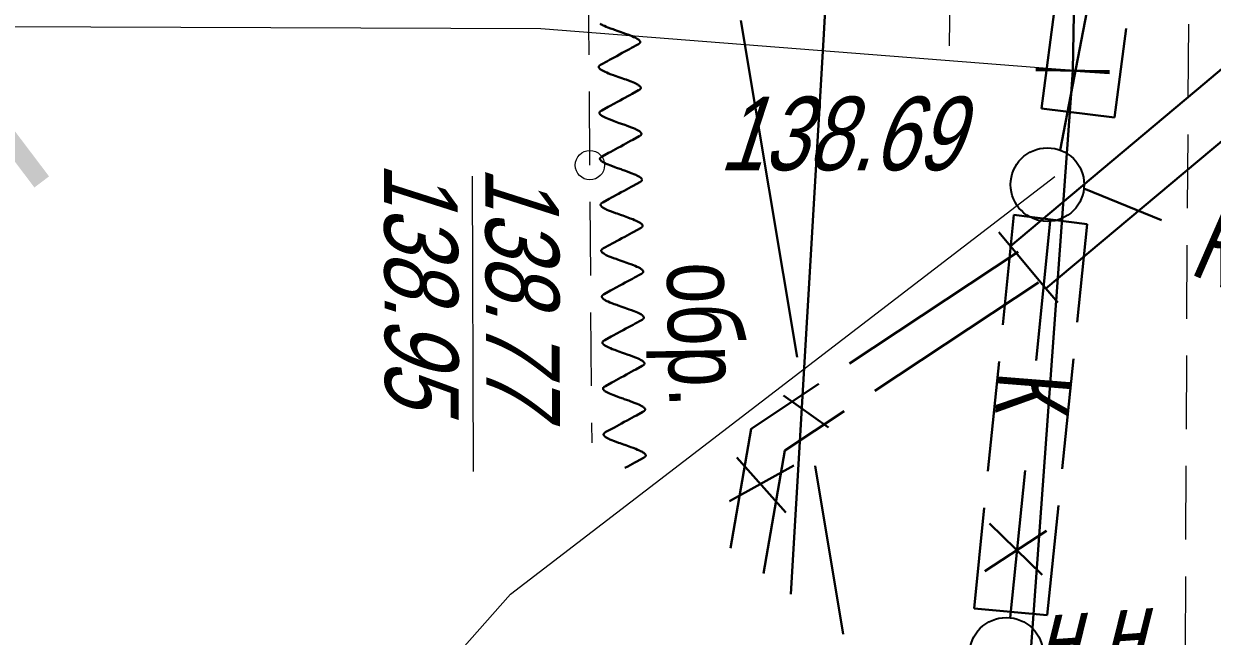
# Model space of a CAD drawing. Extents: x 10098 to 11902, y 8648 to 10202.
# Drawn here: x 11774.74 to 11790.89, y 8749.13 to 8757.44 of the extents above; entities that cross this region are included whole.
import ezdxf

# ---------------------------------------------------------------- set-up
doc = ezdxf.new("R2010")
doc.units = 0
for name, color, linetype in [('1_Водопровод', 7, 'Continuous'), ('21_Колодцы', 7, 'Continuous'), ('23_Ограждения', 7, 'Continuous'), ('38_Высотные_отметки', 7, 'Continuous'), ('50_Красные_линии', 7, 'Continuous')]:
    doc.layers.add(name, color=color, linetype=linetype)
for name, color, linetype, lineweight in [('4_Канализация', 16, 'Continuous', 30), ('7_Электрокабели', 1, 'Continuous', 30), ('8_Связь', 3, 'Continuous', 30)]:
    doc.layers.add(name, color=color, linetype=linetype, lineweight=lineweight)
doc.styles.add('mggt', font='russian_1251.shx', dxfattribs={"width": 0.75, "oblique": 18, "height": 1})

msp = doc.modelspace()

# ---------------------------------------------------------------- hatches: boundary and pattern name
at = {"layer": '50_Красные_линии', "linetype": 'Continuous', "lineweight": 25}
msp.add_hatch(color=8, dxfattribs=at).paths.add_polyline_path([(11774.277, 8756.018), (11774.88, 8755.221), (11775.079, 8755.372), (11774.476, 8756.169)])

# ---------------------------------------------------------------- linework, layer by layer
at = {"layer": '1_Водопровод', "color": 8, "linetype": 'Continuous', "lineweight": 30}
for p, q in [((11785.605, 8757.227), (11785.629, 8757.632)), ((11785.163, 8749.695), (11785.605, 8757.227))]:
    msp.add_line(p, q, dxfattribs=at)
at = {"layer": '21_Колодцы', "color": 8, "linetype": 'Continuous'}
for centre in [(11788.648, 8755.26), (11788.09, 8748.88)]:
    msp.add_circle(centre, 0.5, dxfattribs=at)
at = {"layer": '23_Ограждения', "color": 8, "linetype": 'Continuous', "lineweight": 15}
for p, q in [((11782.419, 8757.025), (11782.411, 8758.025)), ((11790.567, 8757.439), (11790.559, 8756.439)), ((11782.43, 8755.525), (11782.423, 8756.525)), ((11790.555, 8755.939), (11790.547, 8754.939)), ((11782.441, 8754.025), (11782.433, 8755.025)), ((11790.544, 8754.439), (11790.54, 8753.439)), ((11782.452, 8752.525), (11782.444, 8753.525)), ((11790.538, 8752.939), (11790.533, 8751.939)), ((11782.463, 8751.751), (11782.455, 8752.025)), ((11790.531, 8751.439), (11790.527, 8750.439)), ((11790.525, 8749.939), (11790.521, 8748.939))]:
    msp.add_line(p, q, dxfattribs=at)
at = {"layer": '38_Высотные_отметки', "color": 8, "lineweight": 15}
for points in [[(11787.318, 8757.144), (11787.368, 8761.056), (11790.591, 8760.439)], [(11780.83, 8755.377), (11780.845, 8751.363)]]:
    msp.add_lwpolyline(points, dxfattribs=at)
at = {"layer": '38_Высотные_отметки', "color": 8, "lineweight": 9}
msp.add_circle((11782.43, 8755.525), 0.2, dxfattribs=at)
at = {"layer": '4_Канализация', "color": 8, "linetype": 'Continuous', "lineweight": 30}
for p, q in [((11788.566, 8756.296), (11788.763, 8757.783)), ((11789.205, 8757.724), (11788.82, 8755.73)), ((11789.719, 8757.383), (11789.559, 8756.173)), ((11789.559, 8756.173), (11788.566, 8756.296)), ((11789.145, 8755.209), (11790.197, 8754.779)), ((11788.194, 8754.848), (11788.043, 8753.355)), ((11789.187, 8754.722), (11788.194, 8754.848)), ((11788.688, 8754.762), (11788.496, 8752.871)), ((11789.051, 8753.39), (11789.187, 8754.722)), ((11787.992, 8752.858), (11787.84, 8751.366)), ((11788.849, 8751.4), (11789.001, 8752.893)), ((11788.344, 8751.379), (11788.141, 8749.377)), ((11787.79, 8750.868), (11787.651, 8749.502)), ((11788.647, 8749.411), (11788.798, 8750.903)), ((11788.636, 8750.555), (11787.798, 8750.009)), ((11788.578, 8749.958), (11787.861, 8750.656)), ((11787.651, 8749.502), (11788.647, 8749.411))]:
    msp.add_line(p, q, dxfattribs=at)
at = {"layer": '4_Канализация', "color": 8, "linetype": 'Continuous', "lineweight": 15}
msp.add_lwpolyline([(11776.936, 8744.712), (11781.353, 8749.697), (11788.75, 8755.37)], dxfattribs=at)
at = {"layer": '7_Электрокабели', "color": 8, "linetype": 'Continuous', "lineweight": 30}
for p, q in [((11788.992, 8756.808), (11789.032, 8759.075)), ((11782.576, 8757.442), (11782.569, 8757.447)), ((11782.585, 8757.437), (11782.576, 8757.442)), ((11782.595, 8757.432), (11782.585, 8757.437)), ((11782.612, 8757.423), (11782.595, 8757.432)), ((11782.629, 8757.415), (11782.612, 8757.423)), ((11782.652, 8757.405), (11782.629, 8757.415)), ((11782.676, 8757.395), (11782.652, 8757.405)), ((11782.712, 8757.381), (11782.676, 8757.395)), ((11782.744, 8757.37), (11782.712, 8757.381)), ((11782.766, 8757.362), (11782.744, 8757.37)), ((11782.814, 8757.345), (11782.766, 8757.362)), ((11782.828, 8757.34), (11782.814, 8757.345)), ((11782.828, 8757.34), (11782.843, 8757.335)), ((11782.843, 8757.335), (11782.891, 8757.318)), ((11782.891, 8757.318), (11782.912, 8757.31)), ((11782.912, 8757.31), (11782.945, 8757.298)), ((11790.788, 8756.639), (11791.675, 8757.386)), ((11782.945, 8757.298), (11782.98, 8757.284)), ((11782.98, 8757.284), (11783.005, 8757.275)), ((11783.083, 8757.165), (11782.996, 8757.116)), ((11783.005, 8757.275), (11783.028, 8757.265)), ((11783.028, 8757.265), (11783.045, 8757.257)), ((11783.045, 8757.257), (11783.061, 8757.248)), ((11783.061, 8757.248), (11783.072, 8757.242)), ((11783.072, 8757.242), (11783.08, 8757.237)), ((11783.08, 8757.237), (11783.087, 8757.232)), ((11783.09, 8757.169), (11783.083, 8757.165)), ((11783.087, 8757.232), (11783.09, 8757.23)), ((11783.09, 8757.23), (11783.093, 8757.228)), ((11783.094, 8757.171), (11783.09, 8757.169)), ((11783.093, 8757.228), (11783.098, 8757.224)), ((11783.098, 8757.173), (11783.094, 8757.171)), ((11783.098, 8757.224), (11783.101, 8757.221)), ((11783.1, 8757.175), (11783.098, 8757.173)), ((11783.102, 8757.177), (11783.1, 8757.175)), ((11783.101, 8757.221), (11783.104, 8757.218)), ((11783.105, 8757.179), (11783.102, 8757.177)), ((11783.104, 8757.218), (11783.106, 8757.216)), ((11783.106, 8757.18), (11783.105, 8757.179)), ((11783.106, 8757.216), (11783.108, 8757.213)), ((11783.107, 8757.181), (11783.106, 8757.18)), ((11783.108, 8757.182), (11783.107, 8757.181)), ((11783.108, 8757.213), (11783.11, 8757.21)), ((11783.109, 8757.184), (11783.108, 8757.182)), ((11783.11, 8757.184), (11783.109, 8757.184)), ((11783.11, 8757.21), (11783.111, 8757.208)), ((11783.111, 8757.188), (11783.11, 8757.186)), ((11783.11, 8757.186), (11783.11, 8757.184)), ((11783.111, 8757.208), (11783.112, 8757.206)), ((11783.112, 8757.189), (11783.111, 8757.188)), ((11783.112, 8757.206), (11783.112, 8757.205)), ((11783.112, 8757.205), (11783.113, 8757.203)), ((11783.113, 8757.191), (11783.112, 8757.189)), ((11783.113, 8757.203), (11783.113, 8757.202)), ((11783.113, 8757.202), (11783.114, 8757.2)), ((11783.114, 8757.194), (11783.113, 8757.193)), ((11783.113, 8757.193), (11783.113, 8757.192)), ((11783.113, 8757.192), (11783.113, 8757.191)), ((11783.114, 8757.2), (11783.114, 8757.198)), ((11783.114, 8757.198), (11783.114, 8757.196)), ((11783.114, 8757.196), (11783.114, 8757.195)), ((11783.114, 8757.195), (11783.114, 8757.194)), ((11782.698, 8756.955), (11782.795, 8757.007)), ((11782.795, 8757.007), (11782.832, 8757.028)), ((11782.87, 8757.048), (11782.832, 8757.028)), ((11782.967, 8757.101), (11782.87, 8757.048)), ((11782.996, 8757.116), (11782.967, 8757.101)), ((11782.551, 8756.863), (11782.552, 8756.864)), ((11782.551, 8756.862), (11782.551, 8756.863)), ((11782.551, 8756.86), (11782.551, 8756.862)), ((11782.551, 8756.858), (11782.551, 8756.86)), ((11782.551, 8756.86), (11782.551, 8756.86)), ((11782.551, 8756.856), (11782.551, 8756.858)), ((11782.551, 8756.854), (11782.551, 8756.856)), ((11782.552, 8756.853), (11782.551, 8756.854)), ((11782.552, 8756.865), (11782.553, 8756.866)), ((11782.552, 8756.864), (11782.552, 8756.865)), ((11782.552, 8756.851), (11782.552, 8756.853)), ((11782.553, 8756.849), (11782.552, 8756.851)), ((11782.553, 8756.868), (11782.554, 8756.87)), ((11782.553, 8756.866), (11782.553, 8756.868)), ((11782.553, 8756.848), (11782.553, 8756.849)), ((11782.555, 8756.846), (11782.553, 8756.848)), ((11782.554, 8756.87), (11782.555, 8756.871)), ((11782.555, 8756.871), (11782.556, 8756.872)), ((11782.557, 8756.842), (11782.555, 8756.846)), ((11782.556, 8756.872), (11782.557, 8756.873)), ((11782.557, 8756.873), (11782.558, 8756.875)), ((11782.559, 8756.84), (11782.557, 8756.842)), ((11782.558, 8756.875), (11782.559, 8756.876)), ((11782.559, 8756.876), (11782.56, 8756.877)), ((11782.561, 8756.837), (11782.559, 8756.84)), ((11782.56, 8756.877), (11782.563, 8756.879)), ((11782.563, 8756.835), (11782.561, 8756.837)), ((11782.563, 8756.879), (11782.564, 8756.88)), ((11782.566, 8756.832), (11782.563, 8756.835)), ((11782.564, 8756.88), (11782.567, 8756.882)), ((11782.571, 8756.828), (11782.566, 8756.832)), ((11782.567, 8756.882), (11782.571, 8756.885)), ((11782.571, 8756.885), (11782.575, 8756.887)), ((11782.574, 8756.826), (11782.571, 8756.828)), ((11782.577, 8756.823), (11782.574, 8756.826)), ((11782.575, 8756.887), (11782.582, 8756.891)), ((11782.585, 8756.818), (11782.577, 8756.823)), ((11782.582, 8756.891), (11782.669, 8756.939)), ((11782.669, 8756.939), (11782.698, 8756.955)), ((11789.491, 8756.772), (11788.493, 8756.844)), ((11782.593, 8756.813), (11782.585, 8756.818)), ((11782.603, 8756.808), (11782.593, 8756.813)), ((11782.62, 8756.799), (11782.603, 8756.808)), ((11782.637, 8756.791), (11782.62, 8756.799)), ((11782.66, 8756.781), (11782.637, 8756.791)), ((11782.684, 8756.771), (11782.66, 8756.781)), ((11782.72, 8756.757), (11782.684, 8756.771)), ((11782.752, 8756.746), (11782.72, 8756.757)), ((11782.774, 8756.738), (11782.752, 8756.746)), ((11782.822, 8756.721), (11782.774, 8756.738)), ((11782.836, 8756.716), (11782.822, 8756.721)), ((11782.836, 8756.716), (11782.851, 8756.711)), ((11782.851, 8756.711), (11782.899, 8756.694)), ((11782.899, 8756.694), (11782.921, 8756.686)), ((11782.921, 8756.686), (11782.953, 8756.674)), ((11782.953, 8756.674), (11782.989, 8756.661)), ((11782.989, 8756.661), (11783.013, 8756.651)), ((11788.305, 8747.301), (11788.992, 8756.808)), ((11789.492, 8756.799), (11788.492, 8756.817)), ((11783.091, 8756.541), (11783.004, 8756.492)), ((11783.013, 8756.651), (11783.036, 8756.641)), ((11783.036, 8756.641), (11783.053, 8756.633)), ((11783.053, 8756.633), (11783.07, 8756.624)), ((11783.07, 8756.624), (11783.08, 8756.618)), ((11783.08, 8756.618), (11783.088, 8756.613)), ((11783.088, 8756.613), (11783.096, 8756.608)), ((11783.098, 8756.545), (11783.091, 8756.541)), ((11783.096, 8756.608), (11783.099, 8756.606)), ((11783.102, 8756.547), (11783.098, 8756.545)), ((11783.099, 8756.606), (11783.102, 8756.604)), ((11783.102, 8756.604), (11783.107, 8756.6)), ((11783.106, 8756.549), (11783.102, 8756.547)), ((11783.109, 8756.551), (11783.106, 8756.549)), ((11783.107, 8756.6), (11783.11, 8756.597)), ((11783.11, 8756.553), (11783.109, 8756.551)), ((11783.11, 8756.597), (11783.112, 8756.594)), ((11783.113, 8756.555), (11783.11, 8756.553)), ((11783.112, 8756.594), (11783.114, 8756.592)), ((11783.114, 8756.556), (11783.113, 8756.555)), ((11783.114, 8756.592), (11783.116, 8756.589)), ((11783.115, 8756.557), (11783.114, 8756.556)), ((11783.116, 8756.558), (11783.115, 8756.557)), ((11783.116, 8756.589), (11783.118, 8756.586)), ((11783.117, 8756.56), (11783.116, 8756.558)), ((11783.118, 8756.561), (11783.117, 8756.56)), ((11783.118, 8756.586), (11783.119, 8756.584)), ((11783.119, 8756.562), (11783.118, 8756.561)), ((11783.119, 8756.584), (11783.12, 8756.582)), ((11783.12, 8756.564), (11783.119, 8756.562)), ((11783.12, 8756.582), (11783.121, 8756.581)), ((11783.121, 8756.567), (11783.12, 8756.565)), ((11783.12, 8756.565), (11783.12, 8756.564)), ((11783.121, 8756.581), (11783.121, 8756.579)), ((11783.121, 8756.579), (11783.122, 8756.578)), ((11783.122, 8756.569), (11783.121, 8756.568)), ((11783.121, 8756.568), (11783.121, 8756.567)), ((11783.122, 8756.578), (11783.122, 8756.576)), ((11783.122, 8756.576), (11783.122, 8756.574)), ((11783.122, 8756.574), (11783.122, 8756.572)), ((11783.122, 8756.572), (11783.122, 8756.571)), ((11783.122, 8756.571), (11783.122, 8756.57)), ((11783.122, 8756.57), (11783.122, 8756.569)), ((11788.147, 8754.424), (11790.788, 8756.639)), ((11782.706, 8756.331), (11782.803, 8756.383)), ((11782.803, 8756.383), (11782.841, 8756.404)), ((11782.878, 8756.424), (11782.841, 8756.404)), ((11782.975, 8756.477), (11782.878, 8756.424)), ((11783.004, 8756.492), (11782.975, 8756.477)), ((11782.559, 8756.238), (11782.56, 8756.239)), ((11782.559, 8756.237), (11782.559, 8756.238)), ((11782.559, 8756.236), (11782.559, 8756.237)), ((11782.559, 8756.234), (11782.559, 8756.236)), ((11782.559, 8756.232), (11782.559, 8756.234)), ((11782.56, 8756.23), (11782.559, 8756.232)), ((11782.56, 8756.241), (11782.561, 8756.243)), ((11782.56, 8756.24), (11782.56, 8756.241)), ((11782.56, 8756.239), (11782.56, 8756.24)), ((11782.56, 8756.229), (11782.56, 8756.23)), ((11782.56, 8756.227), (11782.56, 8756.229)), ((11782.561, 8756.225), (11782.56, 8756.227)), ((11782.561, 8756.243), (11782.562, 8756.244)), ((11782.562, 8756.224), (11782.561, 8756.225)), ((11782.562, 8756.244), (11782.563, 8756.246)), ((11782.563, 8756.222), (11782.562, 8756.224)), ((11782.563, 8756.247), (11782.564, 8756.248)), ((11782.563, 8756.246), (11782.563, 8756.247)), ((11782.565, 8756.219), (11782.563, 8756.222)), ((11782.564, 8756.248), (11782.565, 8756.249)), ((11782.565, 8756.249), (11782.566, 8756.251)), ((11782.567, 8756.216), (11782.565, 8756.219)), ((11782.566, 8756.251), (11782.567, 8756.252)), ((11782.567, 8756.252), (11782.568, 8756.253)), ((11782.569, 8756.213), (11782.567, 8756.216)), ((11782.568, 8756.253), (11782.571, 8756.255)), ((11782.572, 8756.211), (11782.569, 8756.213)), ((11782.571, 8756.255), (11782.573, 8756.256)), ((11782.575, 8756.208), (11782.572, 8756.211)), ((11782.573, 8756.256), (11782.575, 8756.258)), ((11782.575, 8756.258), (11782.579, 8756.261)), ((11782.58, 8756.204), (11782.575, 8756.208)), ((11782.579, 8756.261), (11782.583, 8756.263)), ((11782.583, 8756.202), (11782.58, 8756.204)), ((11782.583, 8756.263), (11782.59, 8756.267)), ((11782.586, 8756.199), (11782.583, 8756.202)), ((11782.593, 8756.195), (11782.586, 8756.199)), ((11782.59, 8756.267), (11782.677, 8756.315)), ((11782.601, 8756.189), (11782.593, 8756.195)), ((11782.611, 8756.184), (11782.601, 8756.189)), ((11782.628, 8756.175), (11782.611, 8756.184)), ((11782.677, 8756.315), (11782.706, 8756.331)), ((11782.645, 8756.167), (11782.628, 8756.175)), ((11782.668, 8756.157), (11782.645, 8756.167)), ((11782.693, 8756.147), (11782.668, 8756.157)), ((11782.728, 8756.134), (11782.693, 8756.147)), ((11782.761, 8756.122), (11782.728, 8756.134)), ((11782.782, 8756.114), (11782.761, 8756.122)), ((11782.83, 8756.097), (11782.782, 8756.114)), ((11782.845, 8756.092), (11782.83, 8756.097)), ((11782.845, 8756.092), (11782.859, 8756.087)), ((11782.859, 8756.087), (11782.907, 8756.07)), ((11782.907, 8756.07), (11782.929, 8756.062)), ((11782.929, 8756.062), (11782.961, 8756.05)), ((11782.961, 8756.05), (11782.997, 8756.037)), ((11782.997, 8756.037), (11783.021, 8756.027)), ((11783.021, 8756.027), (11783.044, 8756.017)), ((11783.044, 8756.017), (11783.061, 8756.009)), ((11788.629, 8753.85), (11791.271, 8756.065)), ((11782.983, 8755.853), (11782.887, 8755.8)), ((11783.012, 8755.868), (11782.983, 8755.853)), ((11783.099, 8755.917), (11783.012, 8755.868)), ((11783.061, 8756.009), (11783.078, 8756)), ((11783.078, 8756), (11783.088, 8755.994)), ((11783.088, 8755.994), (11783.097, 8755.989)), ((11783.097, 8755.989), (11783.104, 8755.984)), ((11783.106, 8755.921), (11783.099, 8755.917)), ((11783.104, 8755.984), (11783.107, 8755.982)), ((11783.11, 8755.923), (11783.106, 8755.921)), ((11783.107, 8755.982), (11783.11, 8755.98)), ((11783.11, 8755.98), (11783.115, 8755.976)), ((11783.114, 8755.925), (11783.11, 8755.923)), ((11783.117, 8755.927), (11783.114, 8755.925)), ((11783.115, 8755.976), (11783.118, 8755.973)), ((11783.119, 8755.929), (11783.117, 8755.927)), ((11783.118, 8755.973), (11783.12, 8755.97)), ((11783.121, 8755.931), (11783.119, 8755.929)), ((11783.12, 8755.97), (11783.122, 8755.968)), ((11783.122, 8755.932), (11783.121, 8755.931)), ((11783.122, 8755.968), (11783.124, 8755.965)), ((11783.123, 8755.933), (11783.122, 8755.932)), ((11783.124, 8755.934), (11783.123, 8755.933)), ((11783.124, 8755.965), (11783.127, 8755.962)), ((11783.125, 8755.936), (11783.124, 8755.934)), ((11783.126, 8755.937), (11783.125, 8755.936)), ((11783.127, 8755.938), (11783.126, 8755.937)), ((11783.127, 8755.962), (11783.128, 8755.96)), ((11783.128, 8755.94), (11783.127, 8755.938)), ((11783.128, 8755.96), (11783.128, 8755.958)), ((11783.128, 8755.958), (11783.129, 8755.957)), ((11783.129, 8755.941), (11783.128, 8755.94)), ((11783.129, 8755.957), (11783.129, 8755.955)), ((11783.129, 8755.955), (11783.13, 8755.954)), ((11783.13, 8755.944), (11783.129, 8755.943)), ((11783.129, 8755.943), (11783.129, 8755.941)), ((11783.13, 8755.954), (11783.13, 8755.952)), ((11783.13, 8755.952), (11783.13, 8755.95)), ((11783.13, 8755.95), (11783.13, 8755.948)), ((11783.13, 8755.948), (11783.13, 8755.947)), ((11783.13, 8755.947), (11783.13, 8755.946)), ((11783.13, 8755.946), (11783.13, 8755.945)), ((11783.13, 8755.945), (11783.13, 8755.944)), ((11782.598, 8755.643), (11782.685, 8755.691)), ((11782.685, 8755.691), (11782.715, 8755.707)), ((11782.715, 8755.707), (11782.811, 8755.759)), ((11782.811, 8755.759), (11782.849, 8755.78)), ((11782.887, 8755.8), (11782.849, 8755.78)), ((11782.567, 8755.613), (11782.568, 8755.614)), ((11782.567, 8755.612), (11782.567, 8755.613)), ((11782.567, 8755.61), (11782.567, 8755.612)), ((11782.567, 8755.608), (11782.567, 8755.61)), ((11782.568, 8755.606), (11782.567, 8755.608)), ((11782.568, 8755.617), (11782.569, 8755.619)), ((11782.568, 8755.616), (11782.568, 8755.617)), ((11782.568, 8755.615), (11782.568, 8755.616)), ((11782.568, 8755.614), (11782.568, 8755.615)), ((11782.568, 8755.605), (11782.568, 8755.606)), ((11782.569, 8755.603), (11782.568, 8755.605)), ((11782.569, 8755.619), (11782.57, 8755.62)), ((11782.569, 8755.602), (11782.569, 8755.603)), ((11782.57, 8755.6), (11782.569, 8755.602)), ((11782.57, 8755.62), (11782.571, 8755.622)), ((11782.571, 8755.598), (11782.57, 8755.6)), ((11782.571, 8755.622), (11782.572, 8755.623)), ((11782.573, 8755.595), (11782.571, 8755.598)), ((11782.572, 8755.624), (11782.573, 8755.625)), ((11782.572, 8755.623), (11782.572, 8755.624)), ((11782.573, 8755.625), (11782.574, 8755.627)), ((11782.575, 8755.592), (11782.573, 8755.595)), ((11782.574, 8755.627), (11782.576, 8755.628)), ((11782.578, 8755.589), (11782.575, 8755.592)), ((11782.576, 8755.628), (11782.577, 8755.629)), ((11782.577, 8755.629), (11782.579, 8755.631)), ((11782.58, 8755.587), (11782.578, 8755.589)), ((11782.579, 8755.631), (11782.581, 8755.632)), ((11782.583, 8755.584), (11782.58, 8755.587)), ((11782.581, 8755.632), (11782.584, 8755.635)), ((11782.588, 8755.58), (11782.583, 8755.584)), ((11782.584, 8755.635), (11782.588, 8755.637)), ((11782.588, 8755.637), (11782.591, 8755.639)), ((11782.591, 8755.578), (11782.588, 8755.58)), ((11782.591, 8755.639), (11782.598, 8755.643)), ((11782.594, 8755.575), (11782.591, 8755.578)), ((11782.601, 8755.571), (11782.594, 8755.575)), ((11782.61, 8755.565), (11782.601, 8755.571)), ((11782.62, 8755.56), (11782.61, 8755.565)), ((11782.637, 8755.551), (11782.62, 8755.56)), ((11782.653, 8755.543), (11782.637, 8755.551)), ((11782.677, 8755.533), (11782.653, 8755.543)), ((11782.701, 8755.523), (11782.677, 8755.533)), ((11782.736, 8755.51), (11782.701, 8755.523)), ((11782.769, 8755.498), (11782.736, 8755.51)), ((11782.79, 8755.49), (11782.769, 8755.498)), ((11782.839, 8755.473), (11782.79, 8755.49)), ((11782.853, 8755.468), (11782.839, 8755.473)), ((11782.853, 8755.468), (11782.867, 8755.463)), ((11782.867, 8755.463), (11782.916, 8755.446)), ((11782.916, 8755.446), (11782.937, 8755.438)), ((11782.937, 8755.438), (11782.969, 8755.426)), ((11782.969, 8755.426), (11783.005, 8755.413)), ((11783.005, 8755.413), (11783.029, 8755.403)), ((11783.029, 8755.403), (11783.053, 8755.393)), ((11783.053, 8755.393), (11783.069, 8755.385)), ((11783.069, 8755.385), (11783.086, 8755.376)), ((11783.086, 8755.376), (11783.096, 8755.371)), ((11783.096, 8755.371), (11783.105, 8755.365)), ((11782.991, 8755.229), (11782.895, 8755.176)), ((11783.02, 8755.245), (11782.991, 8755.229)), ((11783.108, 8755.293), (11783.02, 8755.245)), ((11783.105, 8755.365), (11783.112, 8755.36)), ((11783.115, 8755.297), (11783.108, 8755.293)), ((11783.112, 8755.36), (11783.115, 8755.358)), ((11783.115, 8755.358), (11783.118, 8755.356)), ((11783.118, 8755.299), (11783.115, 8755.297)), ((11783.118, 8755.356), (11783.123, 8755.352)), ((11783.122, 8755.301), (11783.118, 8755.299)), ((11783.125, 8755.303), (11783.122, 8755.301)), ((11783.123, 8755.352), (11783.126, 8755.349)), ((11783.127, 8755.305), (11783.125, 8755.303)), ((11783.126, 8755.349), (11783.128, 8755.347)), ((11783.129, 8755.307), (11783.127, 8755.305)), ((11783.128, 8755.347), (11783.131, 8755.344)), ((11783.13, 8755.308), (11783.129, 8755.307)), ((11783.131, 8755.309), (11783.13, 8755.308)), ((11783.131, 8755.344), (11783.133, 8755.341)), ((11783.133, 8755.311), (11783.131, 8755.309)), ((11783.133, 8755.341), (11783.135, 8755.338)), ((11783.134, 8755.312), (11783.133, 8755.311)), ((11783.135, 8755.314), (11783.134, 8755.313)), ((11783.134, 8755.313), (11783.134, 8755.312)), ((11783.135, 8755.338), (11783.136, 8755.336)), ((11783.136, 8755.316), (11783.135, 8755.314)), ((11783.136, 8755.336), (11783.137, 8755.334)), ((11783.137, 8755.317), (11783.136, 8755.316)), ((11783.137, 8755.334), (11783.137, 8755.333)), ((11783.137, 8755.333), (11783.138, 8755.331)), ((11783.138, 8755.32), (11783.137, 8755.319)), ((11783.137, 8755.319), (11783.137, 8755.317)), ((11783.138, 8755.331), (11783.138, 8755.33)), ((11783.138, 8755.33), (11783.138, 8755.328)), ((11783.138, 8755.328), (11783.139, 8755.326)), ((11783.139, 8755.323), (11783.138, 8755.322)), ((11783.138, 8755.322), (11783.138, 8755.321)), ((11783.138, 8755.321), (11783.138, 8755.32)), ((11783.139, 8755.326), (11783.139, 8755.324)), ((11783.139, 8755.324), (11783.139, 8755.323)), ((11782.607, 8755.019), (11782.694, 8755.067)), ((11782.694, 8755.067), (11782.723, 8755.083)), ((11782.723, 8755.083), (11782.819, 8755.136)), ((11782.819, 8755.136), (11782.857, 8755.156)), ((11782.895, 8755.176), (11782.857, 8755.156)), ((11782.576, 8754.992), (11782.577, 8754.993)), ((11782.576, 8754.991), (11782.576, 8754.992)), ((11782.576, 8754.99), (11782.576, 8754.991)), ((11782.576, 8754.989), (11782.576, 8754.99)), ((11782.576, 8754.988), (11782.576, 8754.989)), ((11782.576, 8754.986), (11782.576, 8754.988)), ((11782.576, 8754.984), (11782.576, 8754.986)), ((11782.576, 8754.982), (11782.576, 8754.984)), ((11782.576, 8754.981), (11782.576, 8754.982)), ((11782.577, 8754.979), (11782.576, 8754.981)), ((11782.577, 8754.995), (11782.578, 8754.996)), ((11782.577, 8754.993), (11782.577, 8754.995)), ((11782.578, 8754.978), (11782.577, 8754.979)), ((11782.578, 8754.996), (11782.579, 8754.998)), ((11782.578, 8754.976), (11782.578, 8754.978)), ((11782.579, 8754.974), (11782.578, 8754.976)), ((11782.579, 8754.998), (11782.58, 8754.999)), ((11782.582, 8754.971), (11782.579, 8754.974)), ((11782.58, 8754.999), (11782.581, 8755)), ((11782.581, 8755), (11782.582, 8755.001)), ((11782.582, 8755.001), (11782.583, 8755.003)), ((11782.584, 8754.968), (11782.582, 8754.971)), ((11782.583, 8755.003), (11782.584, 8755.004)), ((11782.584, 8755.004), (11782.585, 8755.005)), ((11782.586, 8754.965), (11782.584, 8754.968)), ((11782.585, 8755.005), (11782.587, 8755.007)), ((11782.588, 8754.963), (11782.586, 8754.965)), ((11782.587, 8755.007), (11782.589, 8755.008)), ((11782.591, 8754.96), (11782.588, 8754.963)), ((11782.589, 8755.008), (11782.592, 8755.011)), ((11782.596, 8754.956), (11782.591, 8754.96)), ((11782.592, 8755.011), (11782.596, 8755.013)), ((11782.596, 8755.013), (11782.599, 8755.015)), ((11782.599, 8754.954), (11782.596, 8754.956)), ((11782.599, 8755.015), (11782.607, 8755.019)), ((11782.602, 8754.952), (11782.599, 8754.954)), ((11782.609, 8754.947), (11782.602, 8754.952)), ((11782.618, 8754.941), (11782.609, 8754.947)), ((11782.628, 8754.936), (11782.618, 8754.941)), ((11782.645, 8754.927), (11782.628, 8754.936)), ((11782.662, 8754.919), (11782.645, 8754.927)), ((11782.685, 8754.909), (11782.662, 8754.919)), ((11782.709, 8754.899), (11782.685, 8754.909)), ((11782.745, 8754.886), (11782.709, 8754.899)), ((11782.777, 8754.874), (11782.745, 8754.886)), ((11782.799, 8754.866), (11782.777, 8754.874)), ((11782.847, 8754.849), (11782.799, 8754.866)), ((11782.861, 8754.844), (11782.847, 8754.849)), ((11782.861, 8754.844), (11782.876, 8754.839)), ((11782.876, 8754.839), (11782.924, 8754.822)), ((11782.924, 8754.822), (11782.945, 8754.814)), ((11782.945, 8754.814), (11782.978, 8754.802)), ((11782.978, 8754.802), (11783.013, 8754.789)), ((11783.013, 8754.789), (11783.038, 8754.779)), ((11783.038, 8754.779), (11783.061, 8754.769)), ((11783.061, 8754.769), (11783.078, 8754.761)), ((11783.078, 8754.761), (11783.094, 8754.752)), ((11783.094, 8754.752), (11783.105, 8754.747)), ((11783.105, 8754.747), (11783.113, 8754.741)), ((11783.113, 8754.741), (11783.12, 8754.737)), ((11783.12, 8754.737), (11783.123, 8754.734)), ((11783.123, 8754.734), (11783.126, 8754.732)), ((11783.126, 8754.732), (11783.131, 8754.728)), ((11783.131, 8754.728), (11783.134, 8754.725)), ((11783.134, 8754.725), (11783.137, 8754.723)), ((11783.137, 8754.723), (11783.139, 8754.72)), ((11783, 8754.605), (11782.903, 8754.553)), ((11783.029, 8754.621), (11783, 8754.605)), ((11783.116, 8754.669), (11783.029, 8754.621)), ((11783.123, 8754.673), (11783.116, 8754.669)), ((11783.127, 8754.675), (11783.123, 8754.673)), ((11783.131, 8754.677), (11783.127, 8754.675)), ((11783.133, 8754.68), (11783.131, 8754.677)), ((11783.135, 8754.681), (11783.133, 8754.68)), ((11783.138, 8754.683), (11783.135, 8754.681)), ((11783.139, 8754.684), (11783.138, 8754.683)), ((11783.139, 8754.72), (11783.141, 8754.717)), ((11783.14, 8754.685), (11783.139, 8754.684)), ((11783.141, 8754.687), (11783.14, 8754.685)), ((11783.141, 8754.717), (11783.143, 8754.714)), ((11783.142, 8754.688), (11783.141, 8754.687)), ((11783.143, 8754.689), (11783.142, 8754.688)), ((11783.143, 8754.714), (11783.144, 8754.712)), ((11783.144, 8754.692), (11783.143, 8754.69)), ((11783.143, 8754.69), (11783.143, 8754.689)), ((11783.144, 8754.712), (11783.145, 8754.71)), ((11783.145, 8754.693), (11783.144, 8754.692)), ((11783.145, 8754.71), (11783.146, 8754.709)), ((11783.146, 8754.695), (11783.145, 8754.693)), ((11783.146, 8754.709), (11783.146, 8754.707)), ((11783.146, 8754.707), (11783.146, 8754.706)), ((11783.146, 8754.706), (11783.147, 8754.704)), ((11783.147, 8754.698), (11783.146, 8754.697)), ((11783.146, 8754.697), (11783.146, 8754.696)), ((11783.146, 8754.696), (11783.146, 8754.695)), ((11783.147, 8754.704), (11783.147, 8754.702)), ((11783.147, 8754.702), (11783.147, 8754.7)), ((11783.147, 8754.7), (11783.147, 8754.699)), ((11783.147, 8754.699), (11783.147, 8754.698)), ((11788.147, 8754.424), (11787.986, 8754.616)), ((11782.615, 8754.395), (11782.702, 8754.444)), ((11782.702, 8754.444), (11782.731, 8754.459)), ((11782.731, 8754.459), (11782.828, 8754.512)), ((11782.828, 8754.512), (11782.865, 8754.532)), ((11782.903, 8754.553), (11782.865, 8754.532)), ((11788.629, 8753.85), (11788.147, 8754.424)), ((11782.584, 8754.367), (11782.585, 8754.368)), ((11782.584, 8754.366), (11782.584, 8754.367)), ((11782.584, 8754.365), (11782.584, 8754.366)), ((11782.584, 8754.364), (11782.584, 8754.365)), ((11782.584, 8754.362), (11782.584, 8754.364)), ((11782.584, 8754.36), (11782.584, 8754.362)), ((11782.584, 8754.358), (11782.584, 8754.36)), ((11782.585, 8754.357), (11782.584, 8754.358)), ((11782.585, 8754.369), (11782.586, 8754.371)), ((11782.585, 8754.368), (11782.585, 8754.369)), ((11782.585, 8754.355), (11782.585, 8754.357)), ((11782.586, 8754.354), (11782.585, 8754.355)), ((11782.586, 8754.372), (11782.587, 8754.374)), ((11782.586, 8754.371), (11782.586, 8754.372)), ((11782.586, 8754.352), (11782.586, 8754.354)), ((11782.588, 8754.35), (11782.586, 8754.352)), ((11782.587, 8754.374), (11782.588, 8754.375)), ((11782.588, 8754.375), (11782.589, 8754.376)), ((11782.59, 8754.347), (11782.588, 8754.35)), ((11782.589, 8754.376), (11782.59, 8754.377)), ((11782.59, 8754.377), (11782.591, 8754.379)), ((11782.592, 8754.344), (11782.59, 8754.347)), ((11782.591, 8754.379), (11782.592, 8754.38)), ((11782.592, 8754.38), (11782.593, 8754.381)), ((11782.594, 8754.341), (11782.592, 8754.344)), ((11782.593, 8754.381), (11782.596, 8754.383)), ((11782.596, 8754.339), (11782.594, 8754.341)), ((11782.596, 8754.383), (11782.597, 8754.385)), ((11782.599, 8754.336), (11782.596, 8754.339)), ((11782.597, 8754.385), (11782.6, 8754.387)), ((11782.604, 8754.332), (11782.599, 8754.336)), ((11782.6, 8754.387), (11782.604, 8754.389)), ((11782.604, 8754.389), (11782.608, 8754.391)), ((11782.607, 8754.33), (11782.604, 8754.332)), ((11782.61, 8754.328), (11782.607, 8754.33)), ((11782.608, 8754.391), (11782.615, 8754.395)), ((11782.618, 8754.323), (11782.61, 8754.328)), ((11782.626, 8754.318), (11782.618, 8754.323)), ((11782.636, 8754.312), (11782.626, 8754.318)), ((11782.653, 8754.303), (11782.636, 8754.312)), ((11782.67, 8754.295), (11782.653, 8754.303)), ((11782.693, 8754.285), (11782.67, 8754.295)), ((11782.717, 8754.275), (11782.693, 8754.285)), ((11782.753, 8754.262), (11782.717, 8754.275)), ((11782.785, 8754.25), (11782.753, 8754.262)), ((11782.807, 8754.242), (11782.785, 8754.25)), ((11782.855, 8754.225), (11782.807, 8754.242)), ((11785.957, 8752.828), (11788.25, 8754.345)), ((11782.869, 8754.22), (11782.855, 8754.225)), ((11782.869, 8754.22), (11782.884, 8754.215)), ((11782.884, 8754.215), (11782.932, 8754.198)), ((11782.932, 8754.198), (11782.954, 8754.19)), ((11782.954, 8754.19), (11782.986, 8754.178)), ((11782.986, 8754.178), (11783.022, 8754.165)), ((11783.022, 8754.165), (11783.046, 8754.155)), ((11783.046, 8754.155), (11783.069, 8754.145)), ((11783.069, 8754.145), (11783.086, 8754.137)), ((11783.086, 8754.137), (11783.103, 8754.128)), ((11783.103, 8754.128), (11783.113, 8754.123)), ((11783.113, 8754.123), (11783.121, 8754.117)), ((11783.121, 8754.117), (11783.129, 8754.113)), ((11783.129, 8754.113), (11783.132, 8754.11)), ((11783.132, 8754.11), (11783.135, 8754.108)), ((11783.135, 8754.108), (11783.14, 8754.104)), ((11783.14, 8754.104), (11783.143, 8754.101)), ((11783.143, 8754.101), (11783.145, 8754.099)), ((11783.145, 8754.099), (11783.147, 8754.096)), ((11783.147, 8754.096), (11783.149, 8754.093)), ((11783.149, 8754.093), (11783.151, 8754.09)), ((11783.151, 8754.09), (11783.152, 8754.088)), ((11783.152, 8754.088), (11783.153, 8754.087)), ((11783.153, 8754.087), (11783.154, 8754.085)), ((11783.154, 8754.085), (11783.154, 8754.083)), ((11783.154, 8754.083), (11783.155, 8754.082)), ((11783.155, 8754.082), (11783.155, 8754.08)), ((11783.155, 8754.08), (11783.155, 8754.078)), ((11783.155, 8754.078), (11783.155, 8754.076)), ((11783.155, 8754.076), (11783.155, 8754.075)), ((11782.911, 8753.929), (11782.874, 8753.908)), ((11783.008, 8753.981), (11782.911, 8753.929)), ((11783.037, 8753.997), (11783.008, 8753.981)), ((11783.124, 8754.045), (11783.037, 8753.997)), ((11783.131, 8754.049), (11783.124, 8754.045)), ((11783.135, 8754.051), (11783.131, 8754.049)), ((11783.139, 8754.053), (11783.135, 8754.051)), ((11783.142, 8754.056), (11783.139, 8754.053)), ((11783.143, 8754.057), (11783.142, 8754.056)), ((11783.146, 8754.059), (11783.143, 8754.057)), ((11783.147, 8754.06), (11783.146, 8754.059)), ((11783.148, 8754.061), (11783.147, 8754.06)), ((11783.149, 8754.063), (11783.148, 8754.061)), ((11783.15, 8754.064), (11783.149, 8754.063)), ((11783.151, 8754.065), (11783.15, 8754.064)), ((11783.152, 8754.066), (11783.151, 8754.065)), ((11783.153, 8754.068), (11783.152, 8754.066)), ((11783.154, 8754.071), (11783.153, 8754.069)), ((11783.153, 8754.069), (11783.153, 8754.068)), ((11783.155, 8754.073), (11783.154, 8754.072)), ((11783.154, 8754.072), (11783.154, 8754.071)), ((11783.155, 8754.075), (11783.155, 8754.074)), ((11783.155, 8754.074), (11783.155, 8754.073)), ((11786.305, 8752.458), (11788.526, 8753.929)), ((11782.597, 8753.752), (11782.598, 8753.754)), ((11782.598, 8753.754), (11782.599, 8753.755)), ((11782.599, 8753.755), (11782.6, 8753.756)), ((11782.6, 8753.756), (11782.601, 8753.757)), ((11782.601, 8753.757), (11782.604, 8753.759)), ((11782.604, 8753.759), (11782.606, 8753.761)), ((11782.606, 8753.761), (11782.608, 8753.763)), ((11782.608, 8753.763), (11782.612, 8753.765)), ((11782.612, 8753.765), (11782.616, 8753.767)), ((11782.616, 8753.767), (11782.623, 8753.771)), ((11782.623, 8753.771), (11782.71, 8753.82)), ((11782.71, 8753.82), (11782.739, 8753.835)), ((11782.739, 8753.835), (11782.836, 8753.888)), ((11782.836, 8753.888), (11782.874, 8753.908)), ((11788.789, 8753.658), (11788.629, 8753.85)), ((11782.592, 8753.742), (11782.593, 8753.743)), ((11782.592, 8753.741), (11782.592, 8753.742)), ((11782.592, 8753.74), (11782.592, 8753.741)), ((11782.592, 8753.738), (11782.592, 8753.74)), ((11782.592, 8753.736), (11782.592, 8753.738)), ((11782.593, 8753.734), (11782.592, 8753.736)), ((11782.593, 8753.745), (11782.594, 8753.747)), ((11782.593, 8753.744), (11782.593, 8753.745)), ((11782.593, 8753.743), (11782.593, 8753.744)), ((11782.593, 8753.733), (11782.593, 8753.734)), ((11782.593, 8753.731), (11782.593, 8753.733)), ((11782.594, 8753.73), (11782.593, 8753.731)), ((11782.594, 8753.747), (11782.595, 8753.748)), ((11782.595, 8753.728), (11782.594, 8753.73)), ((11782.595, 8753.748), (11782.596, 8753.75)), ((11782.596, 8753.726), (11782.595, 8753.728)), ((11782.596, 8753.751), (11782.597, 8753.752)), ((11782.596, 8753.75), (11782.596, 8753.751)), ((11782.598, 8753.723), (11782.596, 8753.726)), ((11782.6, 8753.72), (11782.598, 8753.723)), ((11782.602, 8753.718), (11782.6, 8753.72)), ((11782.605, 8753.715), (11782.602, 8753.718)), ((11782.608, 8753.712), (11782.605, 8753.715)), ((11782.613, 8753.708), (11782.608, 8753.712)), ((11782.616, 8753.706), (11782.613, 8753.708)), ((11782.619, 8753.704), (11782.616, 8753.706)), ((11782.626, 8753.699), (11782.619, 8753.704)), ((11782.634, 8753.694), (11782.626, 8753.699)), ((11782.644, 8753.688), (11782.634, 8753.694)), ((11782.661, 8753.679), (11782.644, 8753.688)), ((11782.678, 8753.671), (11782.661, 8753.679)), ((11782.701, 8753.661), (11782.678, 8753.671)), ((11782.726, 8753.651), (11782.701, 8753.661)), ((11782.761, 8753.638), (11782.726, 8753.651)), ((11782.794, 8753.626), (11782.761, 8753.638)), ((11782.815, 8753.618), (11782.794, 8753.626)), ((11782.863, 8753.601), (11782.815, 8753.618)), ((11782.878, 8753.596), (11782.863, 8753.601)), ((11782.878, 8753.596), (11782.892, 8753.591)), ((11782.892, 8753.591), (11782.94, 8753.574)), ((11782.94, 8753.574), (11782.962, 8753.566)), ((11782.962, 8753.566), (11782.994, 8753.554)), ((11782.994, 8753.554), (11783.03, 8753.541)), ((11783.03, 8753.541), (11783.054, 8753.531)), ((11783.054, 8753.531), (11783.077, 8753.521)), ((11783.077, 8753.521), (11783.094, 8753.513)), ((11783.094, 8753.513), (11783.111, 8753.504)), ((11783.111, 8753.504), (11783.121, 8753.499)), ((11783.121, 8753.499), (11783.13, 8753.494)), ((11783.13, 8753.494), (11783.137, 8753.489)), ((11783.137, 8753.489), (11783.14, 8753.486)), ((11783.14, 8753.486), (11783.143, 8753.484)), ((11783.143, 8753.484), (11783.148, 8753.48)), ((11783.15, 8753.432), (11783.147, 8753.43)), ((11783.148, 8753.48), (11783.151, 8753.477)), ((11783.152, 8753.433), (11783.15, 8753.432)), ((11783.151, 8753.477), (11783.153, 8753.475)), ((11783.154, 8753.435), (11783.152, 8753.433)), ((11783.153, 8753.475), (11783.155, 8753.472)), ((11783.155, 8753.436), (11783.154, 8753.435)), ((11783.155, 8753.472), (11783.157, 8753.469)), ((11783.156, 8753.437), (11783.155, 8753.436)), ((11783.157, 8753.439), (11783.156, 8753.437)), ((11783.157, 8753.469), (11783.16, 8753.466)), ((11783.158, 8753.44), (11783.157, 8753.439)), ((11783.159, 8753.441), (11783.158, 8753.44)), ((11783.16, 8753.442), (11783.159, 8753.441)), ((11783.16, 8753.466), (11783.161, 8753.464)), ((11783.161, 8753.444), (11783.16, 8753.442)), ((11783.161, 8753.464), (11783.161, 8753.463)), ((11783.161, 8753.463), (11783.162, 8753.461)), ((11783.162, 8753.445), (11783.161, 8753.444)), ((11783.162, 8753.461), (11783.163, 8753.459)), ((11783.163, 8753.448), (11783.162, 8753.447)), ((11783.162, 8753.447), (11783.162, 8753.445)), ((11783.163, 8753.459), (11783.163, 8753.458)), ((11783.163, 8753.458), (11783.163, 8753.456)), ((11783.163, 8753.456), (11783.163, 8753.454)), ((11783.163, 8753.454), (11783.163, 8753.452)), ((11783.163, 8753.452), (11783.163, 8753.451)), ((11783.163, 8753.451), (11783.163, 8753.45)), ((11783.163, 8753.45), (11783.163, 8753.449)), ((11783.163, 8753.449), (11783.163, 8753.448)), ((11782.844, 8753.264), (11782.882, 8753.284)), ((11782.92, 8753.305), (11782.882, 8753.284)), ((11783.016, 8753.357), (11782.92, 8753.305)), ((11783.045, 8753.373), (11783.016, 8753.357)), ((11783.132, 8753.421), (11783.045, 8753.373)), ((11783.14, 8753.425), (11783.132, 8753.421)), ((11783.143, 8753.427), (11783.14, 8753.425)), ((11783.147, 8753.43), (11783.143, 8753.427)), ((11782.6, 8753.117), (11782.601, 8753.118)), ((11782.6, 8753.116), (11782.6, 8753.117)), ((11782.6, 8753.114), (11782.6, 8753.116)), ((11782.6, 8753.112), (11782.6, 8753.114)), ((11782.601, 8753.11), (11782.6, 8753.112)), ((11782.601, 8753.12), (11782.602, 8753.121)), ((11782.601, 8753.119), (11782.601, 8753.12)), ((11782.601, 8753.118), (11782.601, 8753.119)), ((11782.601, 8753.109), (11782.601, 8753.11)), ((11782.602, 8753.107), (11782.601, 8753.109)), ((11782.602, 8753.123), (11782.603, 8753.124)), ((11782.602, 8753.121), (11782.602, 8753.123)), ((11782.602, 8753.106), (11782.602, 8753.107)), ((11782.603, 8753.124), (11782.604, 8753.126)), ((11782.604, 8753.126), (11782.605, 8753.127)), ((11782.605, 8753.128), (11782.606, 8753.13)), ((11782.605, 8753.127), (11782.605, 8753.128)), ((11782.606, 8753.13), (11782.607, 8753.131)), ((11782.607, 8753.131), (11782.609, 8753.132)), ((11782.609, 8753.132), (11782.61, 8753.133)), ((11782.61, 8753.133), (11782.612, 8753.135)), ((11782.612, 8753.135), (11782.614, 8753.137)), ((11782.614, 8753.137), (11782.617, 8753.139)), ((11782.617, 8753.139), (11782.621, 8753.141)), ((11782.621, 8753.141), (11782.624, 8753.143)), ((11782.624, 8753.143), (11782.631, 8753.147)), ((11782.631, 8753.147), (11782.719, 8753.196)), ((11782.719, 8753.196), (11782.748, 8753.211)), ((11782.748, 8753.211), (11782.844, 8753.264)), ((11782.603, 8753.104), (11782.602, 8753.106)), ((11782.604, 8753.102), (11782.603, 8753.104)), ((11782.606, 8753.099), (11782.604, 8753.102)), ((11782.608, 8753.096), (11782.606, 8753.099)), ((11782.611, 8753.094), (11782.608, 8753.096)), ((11782.613, 8753.091), (11782.611, 8753.094)), ((11782.616, 8753.088), (11782.613, 8753.091)), ((11782.621, 8753.084), (11782.616, 8753.088)), ((11782.624, 8753.082), (11782.621, 8753.084)), ((11782.627, 8753.08), (11782.624, 8753.082)), ((11782.634, 8753.075), (11782.627, 8753.08)), ((11782.643, 8753.07), (11782.634, 8753.075)), ((11782.653, 8753.064), (11782.643, 8753.07)), ((11782.67, 8753.055), (11782.653, 8753.064)), ((11782.686, 8753.047), (11782.67, 8753.055)), ((11782.71, 8753.037), (11782.686, 8753.047)), ((11782.734, 8753.027), (11782.71, 8753.037)), ((11782.769, 8753.014), (11782.734, 8753.027)), ((11782.802, 8753.002), (11782.769, 8753.014)), ((11782.823, 8752.994), (11782.802, 8753.002)), ((11782.872, 8752.977), (11782.823, 8752.994)), ((11782.886, 8752.972), (11782.872, 8752.977)), ((11782.886, 8752.972), (11782.9, 8752.967)), ((11782.9, 8752.967), (11782.949, 8752.95)), ((11782.949, 8752.95), (11782.97, 8752.942)), ((11782.97, 8752.942), (11783.003, 8752.931)), ((11783.003, 8752.931), (11783.038, 8752.917)), ((11783.038, 8752.917), (11783.062, 8752.907)), ((11783.141, 8752.797), (11783.053, 8752.749)), ((11783.062, 8752.907), (11783.086, 8752.897)), ((11783.086, 8752.897), (11783.102, 8752.889)), ((11783.102, 8752.889), (11783.119, 8752.88)), ((11783.119, 8752.88), (11783.129, 8752.875)), ((11783.129, 8752.875), (11783.138, 8752.87)), ((11783.138, 8752.87), (11783.145, 8752.865)), ((11783.148, 8752.801), (11783.141, 8752.797)), ((11783.145, 8752.865), (11783.148, 8752.863)), ((11783.148, 8752.863), (11783.151, 8752.86)), ((11783.151, 8752.803), (11783.148, 8752.801)), ((11783.151, 8752.86), (11783.156, 8752.856)), ((11783.155, 8752.806), (11783.151, 8752.803)), ((11783.158, 8752.808), (11783.155, 8752.806)), ((11783.156, 8752.856), (11783.159, 8752.853)), ((11783.16, 8752.809), (11783.158, 8752.808)), ((11783.159, 8752.853), (11783.161, 8752.851)), ((11783.162, 8752.811), (11783.16, 8752.809)), ((11783.161, 8752.851), (11783.164, 8752.848)), ((11783.163, 8752.812), (11783.162, 8752.811)), ((11783.164, 8752.813), (11783.163, 8752.812)), ((11783.164, 8752.848), (11783.166, 8752.846)), ((11783.166, 8752.815), (11783.164, 8752.813)), ((11783.166, 8752.846), (11783.168, 8752.842)), ((11783.167, 8752.816), (11783.166, 8752.815)), ((11783.168, 8752.818), (11783.167, 8752.817)), ((11783.167, 8752.817), (11783.167, 8752.816)), ((11783.168, 8752.842), (11783.169, 8752.84)), ((11783.169, 8752.82), (11783.168, 8752.818)), ((11783.169, 8752.84), (11783.17, 8752.839)), ((11783.17, 8752.822), (11783.169, 8752.82)), ((11783.17, 8752.839), (11783.17, 8752.837)), ((11783.17, 8752.837), (11783.171, 8752.835)), ((11783.171, 8752.824), (11783.17, 8752.823)), ((11783.17, 8752.823), (11783.17, 8752.822)), ((11783.171, 8752.835), (11783.171, 8752.834)), ((11783.171, 8752.834), (11783.171, 8752.832)), ((11783.171, 8752.832), (11783.172, 8752.83)), ((11783.172, 8752.828), (11783.171, 8752.826)), ((11783.171, 8752.826), (11783.171, 8752.825)), ((11783.171, 8752.825), (11783.171, 8752.824)), ((11783.172, 8752.83), (11783.172, 8752.828)), ((11783.172, 8752.828), (11783.172, 8752.828)), ((11782.756, 8752.587), (11782.852, 8752.64)), ((11782.852, 8752.64), (11782.89, 8752.66)), ((11782.928, 8752.681), (11782.89, 8752.66)), ((11783.024, 8752.733), (11782.928, 8752.681)), ((11783.053, 8752.749), (11783.024, 8752.733)), ((11782.609, 8752.496), (11782.61, 8752.497)), ((11782.609, 8752.495), (11782.609, 8752.496)), ((11782.609, 8752.494), (11782.609, 8752.495)), ((11782.609, 8752.493), (11782.609, 8752.494)), ((11782.609, 8752.492), (11782.609, 8752.493)), ((11782.609, 8752.49), (11782.609, 8752.492)), ((11782.609, 8752.488), (11782.609, 8752.49)), ((11782.609, 8752.486), (11782.609, 8752.488)), ((11782.609, 8752.485), (11782.609, 8752.486)), ((11782.61, 8752.483), (11782.609, 8752.485)), ((11782.61, 8752.499), (11782.611, 8752.5)), ((11782.61, 8752.497), (11782.61, 8752.499)), ((11782.611, 8752.482), (11782.61, 8752.483)), ((11782.611, 8752.5), (11782.612, 8752.502)), ((11782.611, 8752.48), (11782.611, 8752.482)), ((11782.612, 8752.478), (11782.611, 8752.48)), ((11782.612, 8752.502), (11782.613, 8752.504)), ((11782.615, 8752.475), (11782.612, 8752.478)), ((11782.613, 8752.504), (11782.614, 8752.504)), ((11782.614, 8752.504), (11782.615, 8752.506)), ((11782.615, 8752.506), (11782.616, 8752.507)), ((11782.617, 8752.472), (11782.615, 8752.475)), ((11782.616, 8752.507), (11782.617, 8752.508)), ((11782.617, 8752.508), (11782.618, 8752.509)), ((11782.619, 8752.47), (11782.617, 8752.472)), ((11782.618, 8752.509), (11782.62, 8752.511)), ((11782.621, 8752.467), (11782.619, 8752.47)), ((11782.62, 8752.511), (11782.622, 8752.513)), ((11782.624, 8752.464), (11782.621, 8752.467)), ((11782.622, 8752.513), (11782.625, 8752.515)), ((11782.629, 8752.46), (11782.624, 8752.464)), ((11782.625, 8752.515), (11782.629, 8752.517)), ((11782.629, 8752.517), (11782.632, 8752.52)), ((11782.632, 8752.52), (11782.64, 8752.523)), ((11782.64, 8752.523), (11782.727, 8752.572)), ((11782.727, 8752.572), (11782.756, 8752.587)), ((11784.623, 8751.945), (11785.54, 8752.552)), ((11782.632, 8752.458), (11782.629, 8752.46)), ((11782.635, 8752.456), (11782.632, 8752.458)), ((11782.642, 8752.451), (11782.635, 8752.456)), ((11782.651, 8752.446), (11782.642, 8752.451)), ((11782.661, 8752.44), (11782.651, 8752.446)), ((11782.678, 8752.431), (11782.661, 8752.44)), ((11782.695, 8752.423), (11782.678, 8752.431)), ((11782.718, 8752.413), (11782.695, 8752.423)), ((11782.742, 8752.404), (11782.718, 8752.413)), ((11782.778, 8752.39), (11782.742, 8752.404)), ((11782.81, 8752.378), (11782.778, 8752.39)), ((11782.832, 8752.37), (11782.81, 8752.378)), ((11782.88, 8752.353), (11782.832, 8752.37)), ((11782.894, 8752.348), (11782.88, 8752.353)), ((11782.894, 8752.348), (11782.909, 8752.343)), ((11782.909, 8752.343), (11782.957, 8752.326)), ((11782.957, 8752.326), (11782.978, 8752.318)), ((11782.978, 8752.318), (11783.011, 8752.307)), ((11783.011, 8752.307), (11783.046, 8752.293)), ((11783.046, 8752.293), (11783.071, 8752.283)), ((11783.149, 8752.173), (11783.062, 8752.125)), ((11783.071, 8752.283), (11783.094, 8752.273)), ((11783.094, 8752.273), (11783.111, 8752.265)), ((11783.111, 8752.265), (11783.128, 8752.256)), ((11783.128, 8752.256), (11783.138, 8752.251)), ((11783.138, 8752.251), (11783.146, 8752.246)), ((11783.146, 8752.246), (11783.153, 8752.241)), ((11783.156, 8752.177), (11783.149, 8752.173)), ((11783.153, 8752.241), (11783.156, 8752.239)), ((11783.156, 8752.239), (11783.159, 8752.236)), ((11783.16, 8752.179), (11783.156, 8752.177)), ((11783.159, 8752.236), (11783.164, 8752.232)), ((11783.164, 8752.182), (11783.16, 8752.179)), ((11783.164, 8752.232), (11783.167, 8752.229)), ((11783.166, 8752.184), (11783.164, 8752.182)), ((11783.168, 8752.185), (11783.166, 8752.184)), ((11783.167, 8752.229), (11783.17, 8752.227)), ((11783.171, 8752.187), (11783.168, 8752.185)), ((11783.17, 8752.227), (11783.172, 8752.224)), ((11783.172, 8752.188), (11783.171, 8752.187)), ((11783.172, 8752.224), (11783.174, 8752.222)), ((11783.173, 8752.189), (11783.172, 8752.188)), ((11783.174, 8752.191), (11783.173, 8752.189)), ((11783.174, 8752.222), (11783.176, 8752.218)), ((11783.175, 8752.192), (11783.174, 8752.191)), ((11783.176, 8752.193), (11783.175, 8752.192)), ((11783.176, 8752.218), (11783.177, 8752.216)), ((11783.177, 8752.196), (11783.176, 8752.194)), ((11783.176, 8752.194), (11783.176, 8752.193)), ((11783.177, 8752.216), (11783.178, 8752.215)), ((11783.178, 8752.198), (11783.177, 8752.196)), ((11783.178, 8752.215), (11783.179, 8752.213)), ((11783.179, 8752.199), (11783.178, 8752.198)), ((11783.179, 8752.213), (11783.179, 8752.212)), ((11783.179, 8752.212), (11783.179, 8752.21)), ((11783.179, 8752.21), (11783.18, 8752.208)), ((11783.18, 8752.202), (11783.179, 8752.201)), ((11783.179, 8752.201), (11783.179, 8752.2)), ((11783.179, 8752.2), (11783.179, 8752.199)), ((11783.18, 8752.208), (11783.18, 8752.206)), ((11783.18, 8752.206), (11783.18, 8752.204)), ((11783.18, 8752.204), (11783.18, 8752.204)), ((11783.18, 8752.204), (11783.18, 8752.202)), ((11785.079, 8751.647), (11785.888, 8752.182)), ((11782.764, 8751.963), (11782.861, 8752.016)), ((11782.861, 8752.016), (11782.898, 8752.036)), ((11782.936, 8752.057), (11782.898, 8752.036)), ((11783.033, 8752.109), (11782.936, 8752.057)), ((11783.062, 8752.125), (11783.033, 8752.109)), ((11782.617, 8751.871), (11782.618, 8751.872)), ((11782.617, 8751.87), (11782.617, 8751.871)), ((11782.617, 8751.869), (11782.617, 8751.87)), ((11782.617, 8751.868), (11782.617, 8751.869)), ((11782.617, 8751.866), (11782.617, 8751.868)), ((11782.617, 8751.864), (11782.617, 8751.866)), ((11782.617, 8751.862), (11782.617, 8751.864)), ((11782.618, 8751.861), (11782.617, 8751.862)), ((11782.618, 8751.873), (11782.619, 8751.875)), ((11782.618, 8751.872), (11782.618, 8751.873)), ((11782.618, 8751.859), (11782.618, 8751.861)), ((11782.619, 8751.858), (11782.618, 8751.859)), ((11782.619, 8751.876), (11782.62, 8751.878)), ((11782.619, 8751.875), (11782.619, 8751.876)), ((11782.62, 8751.856), (11782.619, 8751.858)), ((11782.62, 8751.878), (11782.621, 8751.88)), ((11782.621, 8751.854), (11782.62, 8751.856)), ((11782.621, 8751.88), (11782.622, 8751.881)), ((11782.623, 8751.851), (11782.621, 8751.854)), ((11782.622, 8751.881), (11782.623, 8751.882)), ((11782.623, 8751.882), (11782.624, 8751.883)), ((11782.625, 8751.848), (11782.623, 8751.851)), ((11782.624, 8751.883), (11782.625, 8751.884)), ((11782.625, 8751.884), (11782.626, 8751.885)), ((11782.627, 8751.846), (11782.625, 8751.848)), ((11782.626, 8751.885), (11782.629, 8751.887)), ((11782.629, 8751.843), (11782.627, 8751.846)), ((11782.629, 8751.887), (11782.63, 8751.889)), ((11782.632, 8751.84), (11782.629, 8751.843)), ((11782.63, 8751.889), (11782.633, 8751.891)), ((11782.637, 8751.836), (11782.632, 8751.84)), ((11782.633, 8751.891), (11782.637, 8751.893)), ((11782.637, 8751.893), (11782.641, 8751.896)), ((11782.64, 8751.834), (11782.637, 8751.836)), ((11782.643, 8751.832), (11782.64, 8751.834)), ((11782.641, 8751.896), (11782.648, 8751.9)), ((11782.651, 8751.827), (11782.643, 8751.832)), ((11782.648, 8751.9), (11782.735, 8751.948)), ((11782.659, 8751.822), (11782.651, 8751.827)), ((11782.669, 8751.816), (11782.659, 8751.822)), ((11782.686, 8751.807), (11782.669, 8751.816)), ((11782.735, 8751.948), (11782.764, 8751.963)), ((11784.342, 8750.32), (11784.623, 8751.945)), ((11782.703, 8751.799), (11782.686, 8751.807)), ((11782.726, 8751.789), (11782.703, 8751.799)), ((11782.75, 8751.78), (11782.726, 8751.789)), ((11782.786, 8751.766), (11782.75, 8751.78)), ((11782.818, 8751.754), (11782.786, 8751.766)), ((11782.84, 8751.746), (11782.818, 8751.754)), ((11782.888, 8751.729), (11782.84, 8751.746)), ((11782.903, 8751.724), (11782.888, 8751.729)), ((11782.903, 8751.724), (11782.917, 8751.719)), ((11782.917, 8751.719), (11782.965, 8751.702)), ((11782.965, 8751.702), (11782.987, 8751.695)), ((11782.987, 8751.695), (11783.019, 8751.683)), ((11783.019, 8751.683), (11783.055, 8751.669)), ((11783.055, 8751.669), (11783.079, 8751.659)), ((11783.079, 8751.659), (11783.102, 8751.649)), ((11783.07, 8751.501), (11783.041, 8751.485)), ((11783.157, 8751.549), (11783.07, 8751.501)), ((11783.102, 8751.649), (11783.119, 8751.641)), ((11783.119, 8751.641), (11783.136, 8751.633)), ((11783.136, 8751.633), (11783.146, 8751.627)), ((11783.146, 8751.627), (11783.154, 8751.622)), ((11783.154, 8751.622), (11783.162, 8751.617)), ((11783.164, 8751.553), (11783.157, 8751.549)), ((11783.162, 8751.617), (11783.165, 8751.615)), ((11783.168, 8751.555), (11783.164, 8751.553)), ((11783.165, 8751.615), (11783.168, 8751.612)), ((11783.168, 8751.612), (11783.173, 8751.608)), ((11783.172, 8751.558), (11783.168, 8751.555)), ((11783.175, 8751.56), (11783.172, 8751.558)), ((11783.173, 8751.608), (11783.176, 8751.605)), ((11783.176, 8751.561), (11783.175, 8751.56)), ((11783.176, 8751.605), (11783.178, 8751.603)), ((11783.179, 8751.563), (11783.176, 8751.561)), ((11783.178, 8751.603), (11783.18, 8751.6)), ((11783.18, 8751.564), (11783.179, 8751.563)), ((11783.18, 8751.6), (11783.182, 8751.598)), ((11783.181, 8751.566), (11783.18, 8751.564)), ((11783.182, 8751.567), (11783.181, 8751.566)), ((11783.182, 8751.598), (11783.184, 8751.594)), ((11783.183, 8751.568), (11783.182, 8751.567)), ((11783.184, 8751.569), (11783.183, 8751.568)), ((11783.184, 8751.594), (11783.186, 8751.592)), ((11783.185, 8751.57), (11783.184, 8751.569)), ((11783.186, 8751.572), (11783.185, 8751.57)), ((11783.186, 8751.592), (11783.186, 8751.591)), ((11783.186, 8751.591), (11783.187, 8751.589)), ((11783.187, 8751.575), (11783.186, 8751.574)), ((11783.186, 8751.574), (11783.186, 8751.572)), ((11783.187, 8751.589), (11783.187, 8751.588)), ((11783.187, 8751.588), (11783.188, 8751.586)), ((11783.188, 8751.577), (11783.187, 8751.576)), ((11783.187, 8751.576), (11783.187, 8751.575)), ((11783.188, 8751.586), (11783.188, 8751.584)), ((11783.188, 8751.584), (11783.188, 8751.582)), ((11783.188, 8751.582), (11783.188, 8751.58)), ((11783.188, 8751.58), (11783.188, 8751.58)), ((11783.188, 8751.58), (11783.188, 8751.578)), ((11783.188, 8751.578), (11783.188, 8751.577)), ((11784.427, 8751.552), (11785.093, 8750.805)), ((11784.79, 8749.978), (11785.079, 8751.647)), ((11782.944, 8751.433), (11782.907, 8751.412)), ((11783.041, 8751.485), (11782.944, 8751.433)), ((11784.327, 8750.96), (11785.201, 8751.446))]:
    msp.add_line(p, q, dxfattribs=at)
at = {"layer": '7_Электрокабели', "color": 8, "linetype": 'Continuous', "lineweight": 15}
msp.add_lwpolyline([(11788.992, 8756.808), (11781.764, 8757.375), (11774.424, 8757.405)], dxfattribs=at)
at = {"layer": '8_Связь', "color": 8, "linetype": 'Continuous', "lineweight": 30}
for p, q in [((11785.245, 8752.918), (11784.481, 8757.488)), ((11785.673, 8751.961), (11785.063, 8752.396)), ((11785.873, 8749.153), (11785.492, 8751.438))]:
    msp.add_line(p, q, dxfattribs=at)

# ---------------------------------------------------------------- texts
at = {"layer": '38_Высотные_отметки', "color": 8, "lineweight": 15, "style": 'mggt', "oblique": 18, "width": 0.8}
msp.add_text('138.69    ', height=1, dxfattribs=at).set_placement((11784.183, 8755.455))
for s, rotation, p in [('138.95    ', 270.2966, (11779.63, 8755.566)), ('138.77    ', 270.2966, (11781.006, 8755.512)), ('н.н.', 4.1339, (11788.492, 8748.624))]:
    msp.add_text(s, height=1, rotation=rotation, dxfattribs=at).set_placement(p)
at = {"layer": '4_Канализация', "color": 8, "linetype": 'Continuous', "lineweight": 15, "style": 'mggt', "width": 0.75}
for rotation, p in [(336.3836, (11790.566, 8754.057)), (265.4654, (11787.985, 8752.736))]:
    msp.add_text('К                   ', height=1, rotation=rotation, dxfattribs=at).set_placement(p)
at = {"layer": '7_Электрокабели', "color": 8, "linetype": 'Continuous', "lineweight": 15, "style": 'mggt', "width": 0.75}
msp.add_text('обр.', height=1, rotation=270.9884, dxfattribs=at).set_placement((11783.476, 8754.198))

doc.saveas('drawing.dxf')
